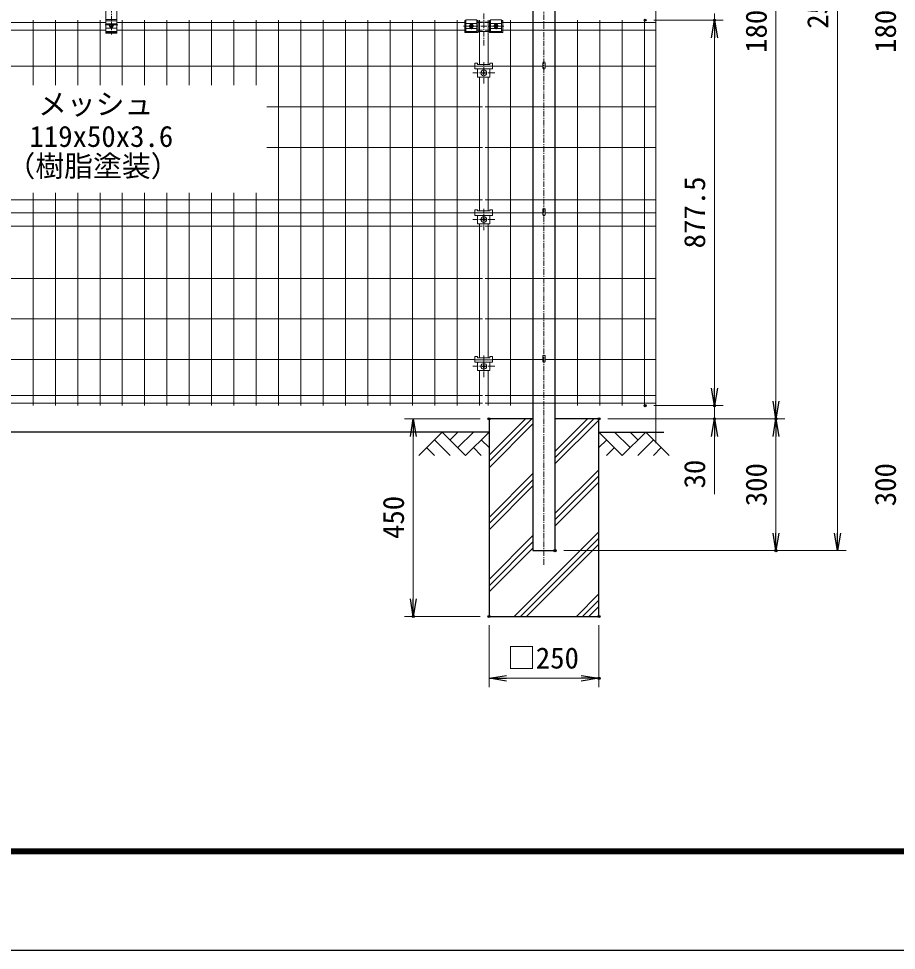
# Model space of a CAD drawing. Units: millimetres, scale not verified. Extents: x -4200 to 4200, y -2970 to 2970.
# Drawn here: x -2516 to -519, y -2970 to -849 of the extents above; entities that cross this region are included whole.
import ezdxf
from ezdxf.enums import TextEntityAlignment as Align

# ---------------------------------------------------------------- set-up
doc = ezdxf.new("R2010")
doc.units = ezdxf.units.MM
doc.header["$LTSCALE"] = 10
doc.header["$PDMODE"] = 32
doc.header["$PDSIZE"] = 5
doc.linetypes.add('USER1', pattern=[2, 1.25, -0.25, 0.25, -0.25])
for name, color, linetype, lineweight in [('0-0_D-BMK', 2, 'USER1', 13), ('0-2_D-STR-DIM', 7, 'Continuous', 13), ('0-3_0', 7, 'Continuous', 25), ('0-6_D-TTL', 7, 'Continuous', 25), ('0-7_D-STR-TXT', 7, 'Continuous', 13), ('0-8_D-STR3', 3, 'Continuous', 13), ('0-A_D-STR1', 1, 'Continuous', 25), ('0-B_D-BGD', 7, 'Continuous', 25), ('0-C_D-DCR-HCH', 7, 'Continuous', 13), ('0-D_D-STR4', 7, 'Continuous', 25), ('0-E_D-STR5', 7, 'Continuous', 9)]:
    doc.layers.add(name, color=color, linetype=linetype, lineweight=lineweight)
doc.layers.add('0-4_DEFPOINTS', color=7, linetype='Continuous')
doc.styles.add('ＭＳ ゴシック', font='')
doc.styles.get('ＭＳ ゴシック').set_extended_font_data('MS Gothic')

# ---------------------------------------------------------------- blocks, each defined once
blk = doc.blocks.new('_OPEN')
at = {"layer": '0-3_0'}
blk.add_line((0, 0), (-10, 0), dxfattribs=at)
blk.add_lwpolyline([(-10, 1.667), (0, 0), (-10, -1.667)], dxfattribs=at)

msp = doc.modelspace()

# ---------------------------------------------------------------- linework, layer by layer
at = {"layer": '0-0_D-BMK'}
for p, q in [((-1320.94, 680.39), (-1320.94, -2094.36)), ((-2304.93, -822.82), (-2304.93, -885.53)), ((-1457.91, -910.01), (-1457.91, -837.6)), ((-2290.26, -863.03), (-2319.6, -863.03)), ((-1503.68, -866.34), (-1412.08, -866.34)), ((-1485.88, -873.22), (-1485.88, -858.75)), ((-1429.88, -873.22), (-1429.88, -858.75)), ((-1457.87, -996.99), (-1457.87, -948.19)), ((-1482.9, -972.59), (-1432.9, -972.59)), ((-1457.84, -1330.74), (-1457.84, -1281.94)), ((-1482.87, -1306.34), (-1432.87, -1306.34)), ((-1457.84, -1664.91), (-1457.84, -1616.11)), ((-1482.9, -1640.52), (-1432.9, -1640.52))]:
    msp.add_line(p, q, dxfattribs=at)
at = {"layer": '0-2_D-STR-DIM'}
for p, q in [((-1066.6, 564.29), (-1066.6, -1815.07)), ((-653.05, -2020.06), (-653.05, 405.08)), ((-793.05, -0.07), (-793.05, -1720.07)), ((-933.05, -837.57), (-933.05, -852.57)), ((-1070.67, -852.57), (-913.05, -852.57)), ((-1070.67, -852.57), (-913.05, -852.57)), ((-933.05, -892.57), (-933.05, -932.57)), ((-933.05, -892.57), (-933.05, -1690.07)), ((-933.05, -1690.07), (-933.05, -1650.07)), ((-1070.67, -1730.07), (-913.05, -1730.07)), ((-1070.67, -1730.07), (-913.05, -1730.07)), ((-933.05, -1730.07), (-933.05, -1760.07)), ((-1465.94, -1760.07), (-1638.26, -1760.07)), ((-1175.94, -1760.07), (-773.05, -1760.07)), ((-1175.94, -1760.07), (-913.05, -1760.07)), ((-1175.94, -1760.07), (-773.05, -1760.07)), ((-1618.26, -1800.07), (-1618.26, -2170.07)), ((-933.05, -1800.07), (-933.05, -1931.71)), ((-793.05, -1800.07), (-793.05, -2020.06)), ((-1275.94, -2060.06), (-633.05, -2060.06)), ((-1275.94, -2060.06), (-773.05, -2060.06)), ((-1465.94, -2210.07), (-1638.26, -2210.07)), ((-1445.94, -2230.07), (-1445.94, -2370.66)), ((-1195.94, -2230.07), (-1195.94, -2370.66)), ((-1405.94, -2350.66), (-1235.94, -2350.66))]:
    msp.add_line(p, q, dxfattribs=at)
at = {"layer": '0-4_DEFPOINTS'}
for p in [(-1090.67, -852.57), (-1090.67, -852.57), (-933.05, -852.57), (-1090.67, -1730.07), (-1090.67, -1730.07), (-933.05, -1730.07), (-1445.94, -1760.07), (-1195.94, -1760.07), (-933.05, -1760.07), (-793.05, -1760.07), (-1295.94, -2060.06), (-793.05, -2060.06), (-1618.26, -2210.07), (-1445.94, -2210.07), (-1445.94, -2210.07), (-1195.94, -2210.07), (-1195.94, -2350.66)]:
    msp.add_point(p, dxfattribs=at)
at = {"layer": '0-6_D-TTL', "color": 2}
msp.add_lwpolyline([(-4200, 2970), (4200, 2970), (4200, -2970), (-4200, -2970)], close=True, dxfattribs=at)
at = {"layer": '0-6_D-TTL'}
for points in [[(-3930, 2750), (3930, 2750), (3930, -2750), (-3930, -2750)], [(-3927.5, 2747.5), (3927.5, 2747.5), (3927.5, -2747.5), (-3927.5, -2747.5)], [(-3925, 2745), (3925, 2745), (3925, -2745), (-3925, -2745)], [(-3922.5, 2742.5), (3922.5, 2742.5), (3922.5, -2742.5), (-3922.5, -2742.5)], [(-3920, 2740), (3920, 2740), (3920, -2740), (-3920, -2740)]]:
    msp.add_lwpolyline(points, close=True, dxfattribs=at)
at = {"layer": '0-8_D-STR3'}
for p, q in [((-2317.43, -825.69), (-2317.43, -882.12)), ((-2292.43, -825.69), (-2292.43, -882.12)), ((-2292.43, -854.42), (-2317.49, -854.42)), ((-2317.43, -860.85), (-2307.54, -860.85)), ((-2294.43, -851.33), (-2315.43, -851.33)), ((-2307.39, -860.6), (-2309.85, -864.86)), ((-2307.39, -869.12), (-2309.85, -864.86)), ((-2307.66, -862.81), (-2306.3, -864.17)), ((-2307.66, -866.9), (-2306.3, -865.54)), ((-2302.47, -860.6), (-2307.39, -860.6)), ((-2302.47, -869.12), (-2307.39, -869.12)), ((-2306.98, -862.13), (-2305.61, -863.49)), ((-2306.98, -867.59), (-2305.61, -866.22)), ((-2304.93, -873.76), (-2304.93, -857.26)), ((-2302.88, -862.13), (-2304.25, -863.49)), ((-2302.88, -867.59), (-2304.25, -866.22)), ((-2302.2, -862.81), (-2303.57, -864.17)), ((-2302.2, -866.9), (-2303.57, -865.54)), ((-2302.47, -860.6), (-2300.01, -864.86)), ((-2302.47, -869.12), (-2300.01, -864.86)), ((-2302.33, -860.85), (-2292.43, -860.85)), ((-1500.88, -853.18), (-1500.88, -880.97)), ((-1500.88, -853.18), (-1498.38, -853.18)), ((-1500.88, -854.58), (-1498.38, -854.58)), ((-1498.38, -852.18), (-1498.38, -878.4)), ((-1498.38, -852.18), (-1473.38, -852.18)), ((-1498.38, -859.94), (-1473.38, -859.94)), ((-1488.34, -862.08), (-1490.8, -866.34)), ((-1488.34, -870.6), (-1490.8, -866.34)), ((-1488.61, -864.3), (-1487.25, -865.66)), ((-1488.61, -868.39), (-1487.25, -867.02)), ((-1483.43, -862.08), (-1488.34, -862.08)), ((-1487.93, -863.61), (-1486.57, -864.98)), ((-1487.93, -869.07), (-1486.57, -867.71)), ((-1483.84, -863.61), (-1485.2, -864.98)), ((-1483.84, -869.07), (-1485.2, -867.71)), ((-1483.16, -864.3), (-1484.52, -865.66)), ((-1483.16, -868.39), (-1484.52, -867.02)), ((-1483.43, -862.08), (-1480.97, -866.34)), ((-1483.43, -870.6), (-1480.97, -866.34)), ((-1473.38, -852.18), (-1473.38, -878.4)), ((-1473.38, -853.18), (-1470.88, -853.18)), ((-1473.38, -854.58), (-1470.88, -854.58)), ((-1470.88, -880.97), (-1470.88, -853.18)), ((-1444.88, -857.41), (-1470.88, -857.41)), ((-1442.38, -853.18), (-1444.88, -853.18)), ((-1444.88, -880.97), (-1444.88, -853.18)), ((-1442.38, -854.58), (-1444.88, -854.58)), ((-1442.38, -852.18), (-1442.38, -878.4)), ((-1417.38, -852.18), (-1442.38, -852.18)), ((-1417.38, -859.94), (-1442.38, -859.94)), ((-1432.34, -862.08), (-1434.8, -866.34)), ((-1432.34, -870.6), (-1434.8, -866.34)), ((-1432.61, -864.3), (-1431.25, -865.66)), ((-1432.61, -868.39), (-1431.25, -867.02)), ((-1432.34, -862.08), (-1427.43, -862.08)), ((-1431.93, -863.61), (-1430.57, -864.98)), ((-1431.93, -869.07), (-1430.57, -867.71)), ((-1427.84, -863.61), (-1429.2, -864.98)), ((-1427.84, -869.07), (-1429.2, -867.71)), ((-1427.16, -864.3), (-1428.52, -865.66)), ((-1427.15, -868.39), (-1428.52, -867.02)), ((-1427.43, -862.08), (-1424.97, -866.34)), ((-1427.43, -870.6), (-1424.97, -866.34)), ((-1417.38, -852.18), (-1417.38, -878.4)), ((-1414.88, -853.18), (-1417.38, -853.18)), ((-1414.88, -854.58), (-1417.38, -854.58)), ((-1414.88, -853.18), (-1414.88, -880.97)), ((-2292.47, -878.15), (-2317.47, -878.15)), ((-2317.43, -870.8), (-2292.43, -870.8)), ((-2292.43, -880.08), (-2317.43, -880.08)), ((-2292.43, -882.12), (-2317.43, -882.12)), ((-1500.88, -879.79), (-1470.88, -879.79)), ((-1500.88, -880.97), (-1470.88, -880.97)), ((-1498.38, -871.88), (-1473.38, -871.88)), ((-1498.38, -878.4), (-1473.38, -878.4)), ((-1483.43, -870.6), (-1488.34, -870.6)), ((-1444.88, -878.39), (-1470.88, -878.39)), ((-1414.88, -879.79), (-1444.88, -879.79)), ((-1414.88, -880.97), (-1444.88, -880.97)), ((-1417.38, -871.88), (-1442.38, -871.88)), ((-1417.38, -878.4), (-1442.38, -878.4)), ((-1432.34, -870.6), (-1427.43, -870.6)), ((-1477.9, -950.29), (-1471.9, -950.29)), ((-1477.9, -950.29), (-1477.9, -963.09)), ((-1471.9, -950.29), (-1471.9, -953.19)), ((-1471.9, -953.19), (-1443.9, -953.19)), ((-1443.9, -950.29), (-1437.9, -950.29)), ((-1443.9, -950.29), (-1443.9, -953.19)), ((-1437.9, -950.29), (-1437.9, -963.09)), ((-1323.51, -949.39), (-1323.51, -961.56)), ((-1318.31, -949.39), (-1318.31, -961.56)), ((-1477.9, -957.59), (-1437.9, -957.59)), ((-1477.9, -963.09), (-1437.9, -963.09)), ((-1471.9, -963.09), (-1471.9, -982.09)), ((-1461.37, -972.09), (-1459.37, -972.09)), ((-1461.37, -973.09), (-1459.37, -973.09)), ((-1458.37, -969.09), (-1458.37, -971.09)), ((-1458.37, -976.09), (-1458.37, -974.09)), ((-1457.37, -969.09), (-1457.37, -971.09)), ((-1457.37, -976.09), (-1457.37, -974.09)), ((-1454.37, -972.09), (-1456.37, -972.09)), ((-1454.37, -973.09), (-1456.37, -973.09)), ((-1443.9, -963.09), (-1443.9, -982.09)), ((-1471.9, -982.09), (-1443.9, -982.09)), ((-1477.87, -1284.04), (-1477.87, -1296.84)), ((-1477.87, -1284.04), (-1471.87, -1284.04)), ((-1477.87, -1291.34), (-1437.87, -1291.34)), ((-1471.87, -1284.04), (-1471.87, -1286.94)), ((-1471.87, -1286.94), (-1443.87, -1286.94)), ((-1443.87, -1284.04), (-1443.87, -1286.94)), ((-1323.54, -1283.09), (-1323.54, -1295.26)), ((-1318.34, -1283.09), (-1318.34, -1295.26)), ((-1477.87, -1296.84), (-1437.87, -1296.84)), ((-1471.87, -1296.84), (-1471.87, -1315.84)), ((-1461.34, -1305.84), (-1459.34, -1305.84)), ((-1461.34, -1306.84), (-1459.34, -1306.84)), ((-1458.34, -1302.84), (-1458.34, -1304.84)), ((-1458.34, -1309.84), (-1458.34, -1307.84)), ((-1457.34, -1302.84), (-1457.34, -1304.84)), ((-1457.34, -1309.84), (-1457.34, -1307.84)), ((-1454.34, -1305.84), (-1456.34, -1305.84)), ((-1454.34, -1306.84), (-1456.34, -1306.84)), ((-1443.87, -1296.84), (-1443.87, -1315.84)), ((-1471.87, -1315.84), (-1443.87, -1315.84)), ((-1477.9, -1618.22), (-1471.9, -1618.22)), ((-1477.9, -1618.22), (-1477.9, -1631.02)), ((-1477.9, -1625.52), (-1437.87, -1625.52)), ((-1477.9, -1631.02), (-1437.87, -1631.02)), ((-1471.9, -1618.22), (-1471.9, -1621.12)), ((-1471.9, -1621.12), (-1443.9, -1621.12)), ((-1471.9, -1631.02), (-1471.9, -1650.02)), ((-1443.87, -1618.21), (-1443.87, -1621.11)), ((-1443.87, -1631.01), (-1443.87, -1650.01)), ((-1323.54, -1616.89), (-1323.54, -1629.06)), ((-1318.34, -1616.89), (-1318.34, -1629.06)), ((-1471.9, -1650.02), (-1443.9, -1650.02)), ((-1461.34, -1640.02), (-1459.34, -1640.02)), ((-1461.34, -1641.02), (-1459.34, -1641.02)), ((-1458.34, -1637.02), (-1458.34, -1639.02)), ((-1458.34, -1644.02), (-1458.34, -1642.02)), ((-1457.34, -1637.02), (-1457.34, -1639.02)), ((-1457.34, -1644.02), (-1457.34, -1642.02)), ((-1454.34, -1640.02), (-1456.34, -1640.02)), ((-1454.34, -1641.02), (-1456.34, -1641.02))]:
    msp.add_line(p, q, dxfattribs=at)
for points in [[(-1443.87, -1284.04), (-1437.87, -1284.04), (-1437.87, -1296.84)], [(-1443.87, -1618.21), (-1437.87, -1618.21), (-1437.87, -1631.02)]]:
    msp.add_lwpolyline(points, dxfattribs=at)
for centre, radius in [((-2304.93, -864.86), 4.26), ((-1485.88, -866.34), 4.26), ((-1429.88, -866.34), 4.26), ((-1457.87, -972.59), 6.5), ((-1457.84, -1306.34), 6.5), ((-1457.84, -1640.52), 6.5)]:
    msp.add_circle(centre, radius, dxfattribs=at)
for centre, radius, start, end in [((-2315.43, -849.33), 2, 180, 270), ((-2307.32, -862.47), 0.483, 44.99953, 224.99952), ((-2307.32, -867.24), 0.483, 135, 314.99998), ((-2304.93, -863.65), 3.62, 57.53826, 122.46174), ((-2304.93, -866.06), 3.62, 237.53826, 302.46174), ((-2306.98, -864.86), 0.965, 314.99999, 45), ((-2304.93, -862.81), 0.965, 225.00001, 314.99999), ((-2304.93, -866.9), 0.965, 45, 135), ((-2302.88, -864.86), 0.965, 135, 225.00001), ((-2302.54, -862.47), 0.483, 315, 135), ((-2302.54, -867.24), 0.483, 225.00001, 44.99999), ((-2294.43, -849.33), 2, 270, 0), ((-1485.88, -865.05), 4, 4.65818, 175.34501), ((-1485.88, -867.62), 4, 184.89555, 355.10576), ((-1488.27, -863.95), 0.483, 44.99953, 224.99952), ((-1488.27, -868.73), 0.483, 135, 314.99998), ((-1487.93, -866.34), 0.965, 314.99999, 45), ((-1485.88, -864.3), 0.965, 225.00001, 314.99999), ((-1485.88, -868.39), 0.965, 45, 135), ((-1483.84, -866.34), 0.965, 135, 225.00001), ((-1483.5, -863.95), 0.483, 315, 135), ((-1483.5, -868.73), 0.483, 225.00001, 44.99999), ((-1429.88, -865.05), 4, 4.65499, 175.34182), ((-1429.88, -867.62), 4, 184.89424, 355.10445), ((-1432.27, -863.95), 0.483, 45, 225), ((-1432.27, -868.73), 0.483, 135.00001, 314.99999), ((-1431.93, -866.34), 0.965, 314.99999, 45), ((-1429.88, -864.3), 0.965, 225.00001, 314.99999), ((-1429.88, -868.39), 0.965, 45, 135), ((-1427.84, -866.34), 0.965, 135, 225.00001), ((-1427.5, -863.95), 0.483, 315.00048, 135.00047), ((-1427.5, -868.73), 0.483, 225.00002, 45), ((-1461.37, -972.59), 0.5, 90.00001, 270), ((-1459.37, -971.09), 1, 270, 0.00001), ((-1459.37, -974.09), 1, 0, 90), ((-1457.87, -969.09), 0.5, 0, 179.99999), ((-1456.37, -971.09), 1, 180.00001, 270), ((-1456.37, -974.09), 1, 90, 180.00001), ((-1454.37, -972.59), 0.5, 270.00049, 90.00046), ((-1320.91, -961.56), 2.6, 180, 0), ((-1457.87, -976.09), 0.5, 180.00002, 0.00001), ((-1461.34, -1306.34), 0.5, 90.00001, 270), ((-1459.34, -1304.84), 1, 270, 0.00001), ((-1459.34, -1307.84), 1, 0, 90), ((-1457.84, -1302.84), 0.5, 0, 179.99999), ((-1457.84, -1309.84), 0.5, 180.00002, 0.00001), ((-1456.34, -1304.84), 1, 180.00001, 270), ((-1456.34, -1307.84), 1, 90, 180.00001), ((-1454.34, -1306.34), 0.5, 270.00049, 90.00046), ((-1320.94, -1295.26), 2.6, 180, 0), ((-1320.94, -1629.06), 2.6, 180, 0), ((-1461.34, -1640.52), 0.5, 90.00001, 270), ((-1459.34, -1639.02), 1, 270, 0.00001), ((-1459.34, -1642.02), 1, 0, 90), ((-1457.84, -1637.02), 0.5, 0, 179.99999), ((-1457.84, -1644.02), 0.5, 180.00002, 0.00001), ((-1456.34, -1639.02), 1, 180.00001, 270), ((-1456.34, -1642.02), 1, 90, 180.00001), ((-1454.34, -1640.52), 0.5, 270.00049, 90.00046)]:
    msp.add_arc(centre, radius, start, end, dxfattribs=at)
for centre in [(-1320.91, -949.41), (-1320.94, -1283.11), (-1320.94, -1616.91)]:
    msp.add_ellipse(centre, major_axis=(-2.6, 0), ratio=0.649974, start_param=3.1415927, end_param=6.2831853, dxfattribs=at)
at = {"layer": '0-A_D-STR1'}
for p, q in [((-1345.94, 418.41), (-1345.94, -2060.06)), ((-1295.94, 418.41), (-1295.94, -2060.06)), ((-1345.94, -2060.06), (-1295.94, -2060.06))]:
    msp.add_line(p, q, dxfattribs=at)
at = {"layer": '0-B_D-BGD'}
for p, q in [((-1445.94, -1790.07), (-3195.94, -1790.07)), ((-1195.94, -1790.07), (-1048.27, -1790.07))]:
    msp.add_line(p, q, dxfattribs=at)
at = {"layer": '0-C_D-DCR-HCH'}
for p, q in [((-1445.94, -1843.06), (-1362.95, -1760.07)), ((-1445.94, -1857.2), (-1348.81, -1760.07)), ((-1295.94, -1848.62), (-1207.39, -1760.07)), ((-1295.94, -1834.48), (-1221.53, -1760.07)), ((-1445.94, -1871.34), (-1345.94, -1771.34)), ((-1295.94, -1862.76), (-1195.94, -1762.76)), ((-1552.37, -1790.07), (-1605.58, -1843.28)), ((-1552.37, -1790.07), (-1499.15, -1843.28)), ((-1534.63, -1807.8), (-1516.89, -1790.07)), ((-1516.89, -1825.54), (-1481.42, -1790.07)), ((-1499.15, -1843.28), (-1445.94, -1790.07)), ((-1142.73, -1843.28), (-1195.94, -1790.07)), ((-1124.99, -1825.54), (-1160.47, -1790.07)), ((-1089.52, -1790.07), (-1142.73, -1843.28)), ((-1107.16, -1807.9), (-1124.99, -1790.07)), ((-1089.52, -1790.07), (-1036.31, -1843.28)), ((-1570.1, -1807.8), (-1534.47, -1843.28)), ((-1463.68, -1807.8), (-1445.94, -1825.46)), ((-1178.2, -1807.8), (-1195.94, -1825.46)), ((-1071.78, -1807.8), (-1107.42, -1843.28)), ((-1587.84, -1825.54), (-1570.02, -1843.28)), ((-1481.42, -1825.54), (-1463.6, -1843.28)), ((-1160.47, -1825.54), (-1178.29, -1843.28)), ((-1054.04, -1825.54), (-1071.86, -1843.28)), ((-1445.94, -1984.48), (-1345.94, -1884.48)), ((-1295.94, -1975.9), (-1195.94, -1875.9)), ((-1445.94, -1998.62), (-1345.94, -1898.62)), ((-1295.94, -1990.04), (-1195.94, -1890.04)), ((-1295.94, -2004.18), (-1195.94, -1904.18)), ((-1445.94, -2012.76), (-1345.94, -1912.76)), ((-1445.94, -2125.9), (-1345.94, -2025.9)), ((-1388.69, -2210.07), (-1195.94, -2017.32)), ((-1374.55, -2210.07), (-1195.94, -2031.46)), ((-1445.94, -2140.04), (-1345.94, -2040.04)), ((-1445.94, -2154.18), (-1345.94, -2054.18)), ((-1360.4, -2210.07), (-1195.94, -2045.6)), ((-1247.27, -2210.07), (-1195.94, -2158.74)), ((-1233.12, -2210.07), (-1195.94, -2172.88)), ((-1218.98, -2210.07), (-1195.94, -2187.03))]:
    msp.add_line(p, q, dxfattribs=at)
at = {"layer": '0-D_D-STR4'}
msp.add_lwpolyline([(-1345.94, -1760.07), (-1445.94, -1760.07), (-1445.94, -2210.07), (-1195.94, -2210.07), (-1195.94, -1760.07), (-1295.94, -1760.07)], dxfattribs=at)
at = {"layer": '0-E_D-STR5'}
for p, q in [((-3417.41, -857.97), (-2317.43, -857.97)), ((-2483.27, -852.57), (-2483.27, -1000.89)), ((-2432.5, -852.57), (-2432.5, -1000.89)), ((-2381.73, -852.57), (-2381.73, -1000.89)), ((-2330.96, -852.57), (-2330.96, -1000.89)), ((-2292.43, -857.97), (-1498.38, -857.97)), ((-2280.19, -852.57), (-2280.19, -1000.89)), ((-2229.42, -852.57), (-2229.42, -1000.89)), ((-2178.65, -852.57), (-2178.65, -1000.89)), ((-2127.88, -852.57), (-2127.88, -1000.89)), ((-2077.12, -852.57), (-2077.12, -1000.89)), ((-2026.35, -852.57), (-2026.35, -1000.89)), ((-1975.58, -852.57), (-1975.58, -1000.89)), ((-1924.81, -852.57), (-1924.81, -1730.07)), ((-1874.04, -852.57), (-1874.04, -1730.07)), ((-1823.27, -852.57), (-1823.27, -1730.07)), ((-1772.5, -852.57), (-1772.5, -1730.07)), ((-1721.73, -852.57), (-1721.73, -1730.07)), ((-1670.96, -852.57), (-1670.96, -1730.07)), ((-1620.19, -852.57), (-1620.19, -1730.07)), ((-1569.42, -852.57), (-1569.42, -1730.07)), ((-1518.65, -852.57), (-1518.65, -1730.07)), ((-1473.38, -857.97), (-1460.88, -857.97)), ((-1467.88, -852.57), (-1467.88, -953.19)), ((-1454.87, -857.97), (-1442.38, -857.97)), ((-1447.85, -852.57), (-1447.85, -953.19)), ((-1417.38, -857.97), (-1066.6, -857.97)), ((-1397.09, -852.57), (-1397.09, -1730.07)), ((-1346.32, -852.57), (-1346.32, -1730.07)), ((-1295.55, -852.57), (-1295.55, -1730.07)), ((-1244.78, -852.57), (-1244.78, -1730.07)), ((-1194.01, -852.57), (-1194.01, -1730.07)), ((-1143.24, -852.57), (-1143.24, -1730.07)), ((-1092.47, -852.57), (-1092.47, -1730.07)), ((-3417.41, -875.59), (-2317.43, -875.59)), ((-2292.43, -875.59), (-1498.38, -875.59)), ((-1473.38, -875.59), (-1460.88, -875.59)), ((-1454.87, -875.59), (-1442.38, -875.59)), ((-1417.38, -875.59), (-1066.6, -875.59)), ((-3318.34, -957.57), (-1477.9, -957.57)), ((-1437.9, -957.57), (-1323.51, -957.57)), ((-1318.31, -957.57), (-1066.6, -957.57)), ((-1467.88, -982.09), (-1467.88, -1286.94)), ((-1447.85, -982.09), (-1447.85, -1286.94)), ((-1951.18, -1049.94), (-1460.95, -1049.94)), ((-1454.99, -1049.94), (-1066.65, -1049.94)), ((-1951.14, -1142.32), (-1460.91, -1142.32)), ((-1454.88, -1142.32), (-1066.61, -1142.32)), ((-2483.27, -1245.87), (-2483.27, -1730.07)), ((-2432.5, -1245.87), (-2432.5, -1730.07)), ((-2381.73, -1245.87), (-2381.73, -1730.07)), ((-2330.96, -1245.87), (-2330.96, -1730.07)), ((-2280.19, -1245.87), (-2280.19, -1730.07)), ((-2229.42, -1245.87), (-2229.42, -1730.07)), ((-2178.65, -1245.87), (-2178.65, -1730.07)), ((-2127.88, -1245.87), (-2127.88, -1730.07)), ((-2077.12, -1245.87), (-2077.12, -1730.07)), ((-2026.35, -1245.87), (-2026.35, -1730.07)), ((-1975.58, -1245.87), (-1975.58, -1730.07)), ((-3454.91, -1261.32), (-1460.88, -1261.31)), ((-1454.87, -1261.32), (-1066.6, -1261.32)), ((-3318.34, -1291.32), (-1477.87, -1291.32)), ((-1437.87, -1291.32), (-1323.54, -1291.32)), ((-1318.34, -1291.32), (-1066.6, -1291.32)), ((-3454.91, -1321.32), (-1460.88, -1321.31)), ((-1467.88, -1315.84), (-1467.88, -1621.12)), ((-1454.87, -1321.32), (-1066.6, -1321.32)), ((-1447.85, -1315.84), (-1447.85, -1621.12)), ((-3454.96, -1440.32), (-1460.93, -1440.32)), ((-1454.87, -1440.32), (-1066.6, -1440.32)), ((-3454.93, -1532.69), (-1460.91, -1532.69)), ((-1454.88, -1532.69), (-1066.61, -1532.69)), ((-3318.34, -1625.07), (-1477.9, -1625.07)), ((-1437.87, -1625.07), (-1323.54, -1625.07)), ((-1318.34, -1625.07), (-1066.6, -1625.07)), ((-1467.88, -1650.02), (-1467.88, -1730.07)), ((-1447.85, -1650.02), (-1447.85, -1730.07)), ((-3454.9, -1707.04), (-1460.88, -1707.04)), ((-1454.87, -1707.04), (-1066.6, -1707.04)), ((-3454.9, -1724.67), (-1460.88, -1724.67)), ((-1454.87, -1724.67), (-1066.6, -1724.67))]:
    msp.add_line(p, q, dxfattribs=at)

# ---------------------------------------------------------------- block references
at = {"layer": '0-2_D-STR-DIM', "xscale": 4, "yscale": 4}
for p, rotation in [((-933.05, -852.57), 90), ((-933.05, -852.57), 90), ((-933.05, -1730.07), 270), ((-933.05, -1730.07), 270), ((-793.05, -1760.07), 270), ((-1618.26, -1760.07), 90), ((-933.05, -1760.07), 90), ((-793.05, -1760.07), 90), ((-793.05, -2060.06), 270), ((-653.05, -2060.06), 270), ((-1618.26, -2210.07), 270), ((-1445.94, -2350.66), 180)]:
    msp.add_blockref('_OPEN', p, dxfattribs=dict(at, rotation=rotation))
msp.add_blockref('_OPEN', (-1195.94, -2350.66), dxfattribs=at)

# ---------------------------------------------------------------- texts
at = {"layer": '0-2_D-STR-DIM', "style": 'ＭＳ ゴシック'}
for s, p in [('2505', (-659.79, -872.09)), ('1800', (-799.79, -926.97)), ('1800', (-505.76, -926.97)), ('877.5', (-939.79, -1372.04)), ('30', (-939.79, -1918.51)), ('300', (-799.79, -1958.94)), ('300', (-505.76, -1958.94)), ('450', (-1625.01, -2033.57))]:
    msp.add_text(s, height=48.09, rotation=90, dxfattribs=at).set_placement(p, align=Align.BOTTOM_LEFT)
msp.add_text('□250', height=48.09, dxfattribs=at).set_placement((-1405.09, -2342.91), align=Align.BOTTOM_LEFT)
at = {"layer": '0-7_D-STR-TXT', "style": 'ＭＳ ゴシック'}
for s, p in [('メッシュ', (-2471.98, -1081.94)), ('メッシュ', (-2471.96, -1081.94)), ('119x50x3.6', (-2491.53, -1155.54)), ('（樹脂塗装）', (-2543.7, -1223.13)), ('（樹脂塗装）', (-2543.68, -1223.13))]:
    msp.add_text(s, height=48.09, dxfattribs=at).set_placement(p, align=Align.BOTTOM_LEFT)

doc.saveas('drawing.dxf')
